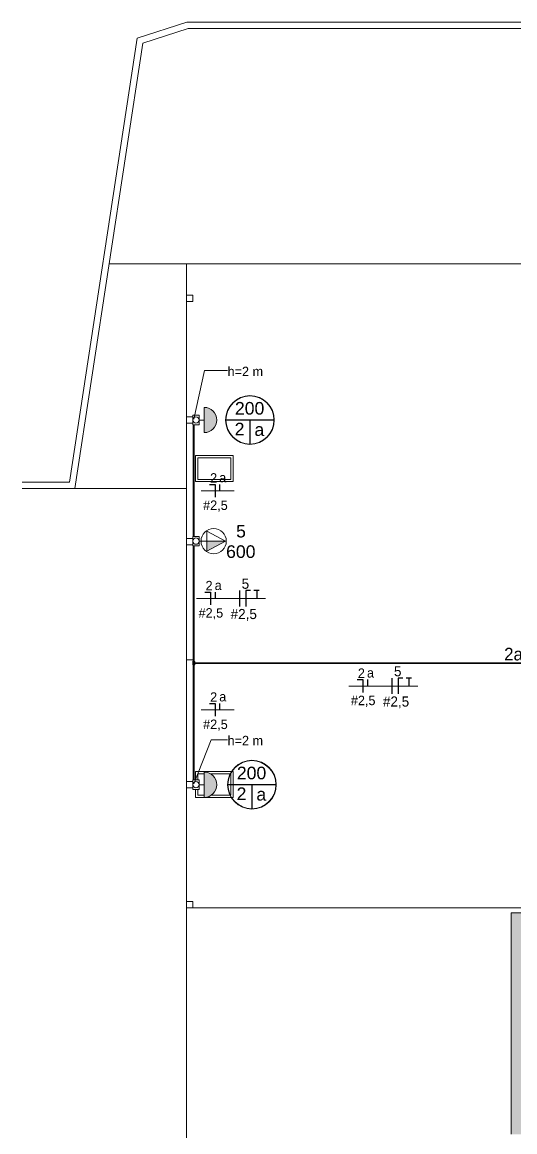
# Model space of a CAD drawing. Header units: metres. Extents: x -12 to 158, y -16 to 62.
# Drawn here: x 25.39 to 41.01, y 24.41 to 59.55 of the extents above; entities that cross this region are included whole.
import ezdxf

# ---------------------------------------------------------------- set-up
doc = ezdxf.new("R2010")
doc.units = ezdxf.units.M
doc.linetypes.add('Hidden 1_5', pattern=[0.0022, 0.0015, -0.0007])
for name, color, linetype, lineweight in [('A-ANNO-NOTE', 7, 'Continuous', 9), ('A-DETL', 7, 'Continuous', 9), ('A-DETL-GENF', 7, 'Continuous', 9), ('ARQ-ELEV6', 7, 'Continuous', 9), ('ARQ-PAR', 7, 'Continuous', 9), ('ARQ-PIS', 7, 'Continuous', 9), ('E-LITE-EQPM-IDEN', 7, 'Continuous', 9), ('E-LITE-IDEN', 7, 'Continuous', 9), ('E-POWR-CNDT', 7, 'Continuous', 18), ('Identificadores de dispositivos elétricos', 7, 'Continuous', 9), ('LD_Luminárias', 7, 'Continuous', 9)]:
    doc.layers.add(name, color=color, linetype=linetype, lineweight=lineweight)
for name, color, linetype, lineweight, true_color in [('A-DETL-THIN', 7, 'Continuous', 9, 0xc0c0c0), ('BASE ELETRICO__dwg', 7, 'Continuous', 9, 0x767676), ('Fase', 1, 'Continuous', 25, 0xff0000), ('Neutro', 5, 'Continuous', 25, 0x0000ff), ('Terra', 3, 'Continuous', 25, 0x00ff00)]:
    doc.layers.add(name, color=color, linetype=linetype, lineweight=lineweight, true_color=true_color)
doc.styles.add('Arial_3', font='arial.ttf', dxfattribs={"height": 0.4})
doc.styles.add('Century Gothic_1', font='GOTHIC.TTF', dxfattribs={"height": 0.3})
doc.styles.add('Century Gothic_2', font='GOTHIC.TTF', dxfattribs={"height": 0.4})
doc.styles.add('Century Gothic_3', font='GOTHIC.TTF', dxfattribs={"height": 0.32})

# ---------------------------------------------------------------- blocks, each defined once
blk = doc.blocks.new('BASE ELETRICO__dwg-8227098-PLANTA BAIXA - PLANTA GERAL')
at = {"color": 252, "lineweight": 9, "true_color": 0x8e8e8e}
blk.add_line((29.623, 35.552), (29.623, 35.824), dxfattribs=at)
at = {"color": 252, "lineweight": 9, "true_color": 0x8e8e8e, "flags": 128}
for points in [[(41.386, 31.502), (29.336, 31.502), (29.336, 51.902), (41.386, 51.902), (41.386, 39.473)], [(29.623, 35.824), (30.816, 35.824), (30.816, 35), (29.623, 35), (29.623, 35.252)]]:
    blk.add_lwpolyline(points, dxfattribs=at)
blk.add_lwpolyline([(29.623, 45.824), (30.816, 45.824), (30.816, 45), (29.623, 45)], close=True, dxfattribs=at)
at = {"layer": 'ARQ-ELEV6', "color": 252, "true_color": 0x8e8e8e}
blk.add_line((53.116, 51.902), (26.886, 51.902), dxfattribs=at)
at = {"layer": 'ARQ-PAR', "color": 252, "true_color": 0x8e8e8e}
for p, q in [((29.336, 46.852), (29.536, 46.852)), ((29.336, 44.784), (24.127, 44.784)), ((29.336, 43.002), (29.536, 43.002)), ((29.336, 39.152), (29.343, 39.152)), ((29.336, 35.302), (29.536, 35.302))]:
    blk.add_line(p, q, dxfattribs=at)
at = {"layer": 'ARQ-PAR', "color": 252, "true_color": 0x8e8e8e, "flags": 128}
for points in [[(29.341, 59.548), (27.773, 59.044), (25.628, 44.984), (24.127, 44.984)], [(29.369, 59.552), (42.586, 59.552), (42.586, 56.152), (42.916, 56.152), (42.916, 55.952), (42.586, 55.952), (42.586, 52.102), (42.686, 52.102), (42.686, 51.902)], [(42.386, 51.902), (42.386, 59.352), (29.386, 59.352), (27.952, 58.891), (25.8, 44.784)], [(29.536, 47.052), (29.336, 47.052), (29.336, 46.852)], [(29.536, 43.202), (29.336, 43.202), (29.336, 43.002)], [(29.536, 39.352), (29.336, 39.352), (29.336, 39.152)], [(29.536, 35.502), (29.336, 35.502), (29.336, 35.302)]]:
    blk.add_lwpolyline(points, dxfattribs=at)
for points in [[(29.336, 50.702), (29.536, 50.702), (29.536, 50.902), (29.336, 50.902)], [(29.536, 31.502), (29.536, 31.702), (29.336, 31.702), (29.336, 31.502)]]:
    blk.add_lwpolyline(points, close=True, dxfattribs=at)
at = {"layer": 'ARQ-PAR', "color": 252, "true_color": 0x8e8e8e}
blk.add_arc((29.369, 59.462), 0.09, 90, 107.8099, dxfattribs=at)
at = {"layer": 'ARQ-PIS', "color": 252, "true_color": 0x8e8e8e, "flags": 128}
blk.add_lwpolyline([(34.158, 4.92), (37.786, 23.802), (29.336, 23.802), (29.336, 44.784)], dxfattribs=at)
at = {"layer": 'LD_Luminárias', "color": 252, "true_color": 0x8e8e8e}
for p, q in [((29.696, 35.751), (29.896, 35.751)), ((29.696, 35.552), (29.696, 35.751))]:
    blk.add_line(p, q, dxfattribs=at)
at = {"layer": 'LD_Luminárias', "color": 252, "true_color": 0x8e8e8e, "flags": 128}
blk.add_lwpolyline([(29.696, 45.751), (30.742, 45.751), (30.742, 45.073), (29.696, 45.073)], close=True, dxfattribs=at)
for points in [[(30.091, 35.751), (30.742, 35.751), (30.742, 35.073), (30.123, 35.073)], [(29.896, 35.073), (29.696, 35.073), (29.696, 35.252)]]:
    blk.add_lwpolyline(points, dxfattribs=at)
blk = doc.blocks.new('Condulete Top_Adaptador para Condulete de PVC - Condulete Top_Adaptador para Condulete de PVC-V45-PLANTA BAIXA - PLANTA GERAL')
at = {"layer": 'E-POWR-CNDT', "linetype": 'Hidden 1_5', "lineweight": 9, "true_color": 0xc0c0c0}
blk.add_hatch(color=9, dxfattribs=at).paths.add_polyline_path([(29.596, 39.237), (29.616, 39.239), (29.616, 39.267), (29.596, 39.265), (29.596, 39.238)])
at = {"layer": 'E-POWR-CNDT', "lineweight": 9}
for p, q in [((29.616, 39.267), (29.596, 39.267)), ((29.596, 39.267), (29.596, 39.267)), ((29.596, 39.267), (29.596, 39.236)), ((29.596, 39.237), (29.596, 39.236)), ((29.596, 39.236), (29.616, 39.236)), ((29.616, 39.236), (29.616, 39.267)), ((29.616, 39.267), (29.616, 39.267)), ((29.616, 39.236), (29.616, 39.237))]:
    blk.add_line(p, q, dxfattribs=at)
blk = doc.blocks.new('Condulete Top_Adaptador para Condulete de PVC - Condulete Top_Adaptador para Condulete de PVC-V46-PLANTA BAIXA - PLANTA GERAL')
at = {"layer": 'E-POWR-CNDT', "linetype": 'Hidden 1_5', "lineweight": 9, "true_color": 0xc0c0c0}
blk.add_hatch(color=9, dxfattribs=at).paths.add_polyline_path([(29.56, 39.312), (29.579, 39.312), (29.577, 39.332), (29.549, 39.332), (29.551, 39.312), (29.56, 39.312)])
at = {"layer": 'E-POWR-CNDT', "lineweight": 9}
for p, q in [((29.548, 39.332), (29.548, 39.312)), ((29.579, 39.332), (29.548, 39.332)), ((29.549, 39.332), (29.548, 39.332)), ((29.548, 39.312), (29.549, 39.312)), ((29.548, 39.312), (29.579, 39.312)), ((29.579, 39.312), (29.579, 39.332)), ((29.579, 39.332), (29.579, 39.332)), ((29.579, 39.312), (29.579, 39.312))]:
    blk.add_line(p, q, dxfattribs=at)
blk = doc.blocks.new('Condulete Top_Adaptador para Condulete de PVC - Condulete Top_Adaptador para Condulete de PVC-V47-PLANTA BAIXA - PLANTA GERAL')
at = {"layer": 'E-POWR-CNDT', "linetype": 'Hidden 1_5', "lineweight": 9, "true_color": 0xc0c0c0}
blk.add_hatch(color=9, dxfattribs=at).paths.add_polyline_path([(29.57, 39.171), (29.579, 39.173), (29.577, 39.191), (29.549, 39.191), (29.551, 39.171), (29.568, 39.171)])
at = {"layer": 'E-POWR-CNDT', "lineweight": 9}
for p, q in [((29.548, 39.191), (29.548, 39.171)), ((29.579, 39.191), (29.548, 39.191)), ((29.549, 39.191), (29.548, 39.191)), ((29.548, 39.171), (29.549, 39.171)), ((29.548, 39.171), (29.579, 39.171)), ((29.579, 39.171), (29.579, 39.191)), ((29.579, 39.191), (29.579, 39.191)), ((29.579, 39.171), (29.579, 39.171))]:
    blk.add_line(p, q, dxfattribs=at)
blk = doc.blocks.new('Condulete Top_Condulete de PVC 5 entradas 1pol - Condulete Top_Condulete de PVC 5 entradas 1pol-V43-PLANTA BAIXA - PLANTA GERAL')
at = {"layer": 'E-POWR-CNDT', "linetype": 'Hidden 1_5', "lineweight": 9, "true_color": 0xc0c0c0}
h = blk.add_hatch(color=9, dxfattribs=at)
h.paths.add_polyline_path([(-0.053, -0.023), (-0.044, -0.011), (-0.04, 0.004), (-0.045, 0.009), (-0.041, 0), (-0.051, -0.018)])
h.paths.add_polyline_path([(0.038, 0), (0.041, -0.007), (0.045, -0.009), (0.041, 0), (0.042, 0.006), (0.038, 0)])
at = {"layer": 'A-DETL', "linetype": 'Hidden 1_5'}
for centre, start, end in [((-0.05, 0.022), 120, 150), ((-0.05, 0.022), 120, 150), ((0.051, 0.022), 30, 60), ((0.051, 0.022), 30, 60), ((-0.05, -0.023), 210, 240), ((-0.05, -0.023), 210, 240), ((0.051, -0.023), 300, 330), ((0.051, -0.023), 300, 330)]:
    blk.add_arc(centre, 0.008, start, end, dxfattribs=at)
at = {"layer": 'E-POWR-CNDT', "lineweight": 9}
for p, q in [((-0.058, 0.021), (-0.06, 0.021)), ((-0.06, 0.021), (-0.06, 0.015)), ((-0.06, 0.021), (-0.06, -0.021)), ((-0.058, 0.022), (-0.058, -0.023)), ((0.051, 0.03), (-0.05, 0.03)), ((-0.021, 0.032), (-0.021, 0.03)), ((0.021, 0.032), (-0.021, 0.032)), ((0.021, 0.032), (-0.021, 0.032)), ((0.021, 0.03), (0.021, 0.032)), ((0.059, -0.023), (0.059, 0.022)), ((0.061, 0.021), (0.059, 0.021)), ((0.061, -0.021), (0.061, 0.021)), ((0.061, 0.015), (0.061, 0.021)), ((-0.06, -0.015), (-0.06, -0.021)), ((-0.06, -0.021), (-0.058, -0.021)), ((-0.05, -0.031), (0.051, -0.031)), ((-0.021, -0.031), (-0.021, -0.033)), ((-0.021, -0.033), (0.021, -0.033)), ((-0.021, -0.033), (-0.015, -0.033)), ((0.015, -0.033), (0.021, -0.033)), ((0.021, -0.033), (0.021, -0.031)), ((0.059, -0.021), (0.061, -0.021)), ((0.061, -0.021), (0.061, -0.015))]:
    blk.add_line(p, q, dxfattribs=at)
for centre, start, end in [((-0.05, 0.022), 150, 180), ((-0.05, 0.022), 150, 180), ((-0.05, 0.022), 90, 120), ((-0.05, 0.022), 90, 120), ((0.051, 0.022), 60, 90), ((0.051, 0.022), 60, 90), ((0.051, 0.022), 360, 30), ((0.051, 0.022), 0, 30), ((-0.05, -0.023), 180, 210), ((-0.05, -0.023), 180, 210), ((-0.05, -0.023), 240, 270), ((-0.05, -0.023), 240, 270), ((0.051, -0.023), 270, 300), ((0.051, -0.023), 270, 300), ((0.051, -0.023), 330, 0), ((0.051, -0.023), 330, 0)]:
    blk.add_arc(centre, 0.008, start, end, dxfattribs=at)
blk = doc.blocks.new('Condulete Top_Tampas Condulete de PVC - 1_f Tampa cega-V44-PLANTA BAIXA - PLANTA GERAL')
at = {"layer": 'E-POWR-CNDT', "linetype": 'Hidden 1_5', "lineweight": 9, "true_color": 0xc0c0c0}
for points in [[(-0.054, 0.013), (-0.056, 0.022), (-0.058, 0.022), (-0.057, -0.023), (-0.054, -0.023), (-0.054, 0.013)], [(-0.051, 0.03), (-0.056, 0.027), (-0.055, 0.025), (-0.051, 0.029)], [(0.05, 0.03), (-0.051, 0.029), (-0.051, 0.025), (0.05, 0.028), (0.05, 0.03)], [(0.058, 0.022), (0.054, 0.029), (0.053, 0.027), (0.057, 0.023)], [(0.058, -0.023), (0.057, 0.022), (0.053, 0.022), (0.056, -0.023), (0.058, -0.023)], [(-0.051, -0.03), (-0.057, -0.026), (-0.056, -0.028), (-0.052, -0.029)], [(0.05, -0.03), (0.05, -0.026), (-0.051, -0.028), (-0.051, -0.031), (0.05, -0.031)], [(0.058, -0.023), (0.053, -0.029), (0.056, -0.028), (0.057, -0.026)]]:
    blk.add_hatch(color=9, dxfattribs=at).paths.add_polyline_path(points)
h = blk.add_hatch(color=9, dxfattribs=at)
h.paths.add_polyline_path([(0.053, -0.023), (0.051, 0.018), (0.041, -0.001), (0.05, -0.017)])
h.paths.add_polyline_path([(0.05, 0.025), (0.046, 0.011), (0.053, 0.022)])
h.paths.add_polyline_path([(0.05, -0.026), (0.038, 0.001), (0.05, 0.025), (-0.051, 0.025), (-0.038, -0.001), (-0.051, -0.026), (-0.045, -0.026)])
h.paths.add_polyline_path([(0.053, -0.023), (0.044, -0.011), (0.05, -0.026)])
h.paths.add_polyline_path([(-0.054, -0.023), (-0.041, 0.001), (-0.054, 0.022), (-0.054, -0.013)])
h.paths.add_polyline_path([(-0.04, -0.001), (-0.054, -0.023), (-0.051, -0.026), (-0.04, -0.003)])
h.paths.add_polyline_path([(-0.04, 0.001), (-0.051, 0.025), (-0.054, 0.022), (-0.041, 0.003)])
at = {"layer": 'A-DETL', "linetype": 'Hidden 1_5'}
for centre, start, end in [((-0.039, 0), 105, 165), ((-0.039, 0), 105, 165), ((-0.039, 0), 15, 75), ((-0.039, 0), 60, 75), ((0.039, 0), 105, 165), ((0.039, 0), 105, 120), ((0.039, 0), 15, 75), ((0.039, 0), 15, 75), ((-0.039, 0), 195, 255), ((-0.039, 0), 195, 255), ((-0.039, 0), 285, 345), ((-0.039, 0), 285, 300), ((0.039, 0), 195, 255), ((0.039, 0), 240, 255), ((0.039, 0), 285, 345), ((0.039, 0), 285, 345)]:
    blk.add_arc(centre, 0.0015, start, end, dxfattribs=at)
at = {"layer": 'E-POWR-CNDT', "lineweight": 9}
for p, q in [((-0.058, 0.022), (-0.058, -0.023)), ((-0.054, 0.022), (-0.054, -0.023)), ((-0.054, 0.022), (-0.054, -0.023)), ((-0.051, 0.03), (0.05, 0.03)), ((0.05, 0.025), (-0.051, 0.025)), ((0.05, 0.025), (-0.051, 0.025)), ((0.053, -0.023), (0.053, 0.022)), ((0.053, -0.023), (0.053, 0.022)), ((0.059, -0.023), (0.059, 0.022)), ((-0.051, -0.026), (0.05, -0.026)), ((-0.051, -0.026), (0.05, -0.026)), ((-0.051, -0.031), (0.05, -0.031))]:
    blk.add_line(p, q, dxfattribs=at)
for centre, radius, start, end in [((-0.051, 0.022), 0.008, 90, 180), ((-0.051, 0.022), 0.003, 90, 180), ((-0.051, 0.022), 0.003, 90, 180), ((-0.039, 0), 0.0015, 0, 180), ((-0.039, 0), 0.0015, 60, 165), ((0.039, 0), 0.0015, 0, 180), ((0.039, 0), 0.0015, 15, 120), ((0.05, 0.022), 0.008, 360, 90), ((0.05, 0.022), 0.003, 360, 90), ((0.05, 0.022), 0.003, 360, 90), ((-0.051, -0.023), 0.008, 180, 270), ((-0.051, -0.023), 0.003, 180, 270), ((-0.051, -0.023), 0.003, 180, 270), ((-0.039, 0), 0.0015, 180, 0), ((-0.039, 0), 0.0015, 195, 300), ((0.039, 0), 0.0015, 180, 0), ((0.039, 0), 0.0015, 240, 345), ((0.05, -0.023), 0.003, 270, 360), ((0.05, -0.023), 0.003, 270, 360), ((0.05, -0.023), 0.008, 270, 360)]:
    blk.add_arc(centre, radius, start, end, dxfattribs=at)
blk = doc.blocks.new('Tag de Luminárias de Teto 2 - Tag de Luminárias de Teto 2-3493498-PLANTA BAIXA - PLANTA GERAL')
at = {"layer": 'E-LITE-EQPM-IDEN'}
for p, q in [((-0.00386, 0), (0.00386, 0)), ((-0.0038, 0.00001), (0.0038, 0.00001)), ((0, 0), (0, -0.00386)), ((-0.00004, -0.00001), (-0.0038, -0.00001)), ((-0.00004, -0.00381), (-0.00004, -0.00001)), ((0.00004, -0.00001), (0.00004, -0.00381)), ((0.0038, -0.00001), (0.00004, -0.00001))]:
    blk.add_line(p, q, dxfattribs=at)
blk.add_circle((0, 0), 0.00386, dxfattribs=at)
for centre, start, end in [((0, 0.00001), 360, 180), ((0, -0.00001), 180, 269.411), ((0, -0.00001), 270.589, 360)]:
    blk.add_arc(centre, 0.0038, start, end, dxfattribs=at)
blk = doc.blocks.new('Fiação_Tags Lighting Fixture - 5_ NR-3746632-PLANTA BAIXA - PLANTA GERAL')
at = {"layer": 'E-LITE-EQPM-IDEN', "color": 5, "lineweight": 25, "true_color": 0x0000ff}
for p, q in [((-0.00128, -0.00164), (-0.00038, -0.00164)), ((-0.00038, -0.00164), (-0.00038, -0.00366))]:
    blk.add_line(p, q, dxfattribs=at)
at = {"layer": 'E-LITE-EQPM-IDEN', "lineweight": 25}
blk.add_line((0.00032, -0.00164), (0.00032, -0.00265), dxfattribs=at)
at = {"layer": 'E-LITE-EQPM-IDEN'}
blk.add_line((-0.0026, -0.00265), (0.0026, -0.00265), dxfattribs=at)
blk = doc.blocks.new('Fiação_PEX_Tags Eletrical Fixtures - 2_ FNT-4480792-PLANTA BAIXA - PLANTA GERAL')
at = {"layer": 'Fase'}
blk.add_line((-0.00098, 0.00125), (-0.00098, -0.00125), dxfattribs=at)
at = {"layer": 'Identificadores de dispositivos elétricos'}
blk.add_line((-0.00257, 0), (0.00315, 0), dxfattribs=at)
at = {"layer": 'Neutro'}
for p, q in [((0.00002, 0.00125), (0.00002, -0.00125)), ((0.00002, 0.00125), (0.00002, -0.00077)), ((0.00076, 0.00125), (0.00002, 0.00125))]:
    blk.add_line(p, q, dxfattribs=at)
at = {"layer": 'Terra'}
for p, q in [((0.00215, 0.00125), (0.00129, 0.00125)), ((0.00175, 0.00125), (0.00175, 0))]:
    blk.add_line(p, q, dxfattribs=at)

msp = doc.modelspace()

# ---------------------------------------------------------------- hatches: boundary and pattern name
at = {"layer": 'A-ANNO-NOTE'}
for points in [[(31.162, 46.552), (31.214, 46.555), (31.243, 46.56), (31.3, 46.576), (31.32, 46.584), (31.373, 46.612), (31.415, 46.642), (31.448, 46.672), (31.482, 46.711), (31.502, 46.741), (31.52, 46.774), (31.543, 46.828), (31.553, 46.864), (31.561, 46.922), (31.562, 46.959), (31.558, 47.011), (31.551, 47.047), (31.535, 47.096), (31.514, 47.143), (31.477, 47.199), (31.448, 47.232), (31.432, 47.247), (31.403, 47.271), (31.354, 47.303), (31.314, 47.322), (31.272, 47.337), (31.221, 47.347), (31.162, 47.352), (31.162, 46.552)], [(31.242, 42.796), (31.842, 43.116), (31.242, 43.116)], [(31.162, 35.002), (31.192, 35.003), (31.214, 35.005), (31.286, 35.021), (31.334, 35.041), (31.373, 35.062), (31.397, 35.078), (31.421, 35.096), (31.458, 35.132), (31.482, 35.161), (31.502, 35.191), (31.527, 35.237), (31.545, 35.285), (31.553, 35.314), (31.561, 35.372), (31.562, 35.409), (31.558, 35.461), (31.545, 35.518), (31.543, 35.525), (31.527, 35.566), (31.51, 35.6), (31.482, 35.643), (31.448, 35.682), (31.404, 35.721), (31.379, 35.738), (31.347, 35.757), (31.3, 35.777), (31.279, 35.784), (31.243, 35.794), (31.192, 35.801), (31.162, 35.802), (31.162, 35.002)]]:
    msp.add_hatch(color=256, dxfattribs=at).paths.add_polyline_path(points)
at = {"layer": 'A-DETL-GENF', "true_color": 0xffffff}
msp.add_hatch(color=7, dxfattribs=at).paths.add_polyline_path([(43.071, 24.331), (45.319, 24.331), (45.319, 31.339), (40.891, 31.339), (40.891, 24.331)])
at = {"layer": 'E-POWR-CNDT', "true_color": 0x353535}
for points in [[(30.817, 43.266), (30.83, 43.266), (30.83, 46.802), (30.817, 46.802), (30.817, 43.366)], [(30.843, 43.266), (30.843, 43.266), (30.841, 46.802), (30.83, 46.802), (30.83, 43.266), (30.843, 43.266)], [(30.817, 39.332), (30.83, 39.332), (30.83, 42.966), (30.817, 42.966), (30.817, 39.42)], [(30.843, 39.332), (30.841, 42.966), (30.83, 42.966), (30.83, 39.332), (30.843, 39.332)], [(30.817, 35.552), (30.83, 35.552), (30.83, 39.171), (30.817, 39.171), (30.817, 35.721)], [(30.843, 35.552), (30.841, 39.171), (30.83, 39.171), (30.83, 35.552), (30.843, 35.552)]]:
    msp.add_hatch(color=250, dxfattribs=at).paths.add_polyline_path(points)
h = msp.add_hatch(color=250, dxfattribs=at)
h.paths.add_polyline_path([(34.232, 39.252), (41.413, 39.252), (41.413, 39.265), (30.883, 39.263), (30.883, 39.252), (32.023, 39.252)])
h.paths.add_polyline_path([(42.252, 39.252), (42.252, 39.265), (42.012, 39.263), (42.012, 39.252), (42.243, 39.252)])
h = msp.add_hatch(color=250, dxfattribs=at)
h.paths.add_polyline_path([(30.883, 39.239), (41.413, 39.241), (41.413, 39.252), (30.883, 39.252), (30.883, 39.239)])
h.paths.add_polyline_path([(42.012, 39.239), (42.252, 39.241), (42.252, 39.252), (42.012, 39.252), (42.012, 39.239)])

# ---------------------------------------------------------------- linework, layer by layer
at = {"layer": 'A-ANNO-NOTE'}
for p, q in [((31.002, 47.102), (30.802, 47.102)), ((30.802, 47.102), (30.802, 46.802)), ((30.802, 47.102), (31.002, 47.102)), ((30.802, 46.802), (30.802, 47.102)), ((30.802, 47.102), (31.002, 47.102)), ((30.802, 46.802), (30.802, 47.102)), ((31.002, 46.802), (31.002, 47.102)), ((31.002, 47.102), (31.002, 46.802)), ((31.002, 47.102), (31.002, 46.802)), ((31.162, 47.352), (31.162, 46.552)), ((30.802, 46.802), (31.002, 46.802)), ((31.002, 46.802), (30.802, 46.802)), ((31.002, 46.802), (30.802, 46.802)), ((31.002, 46.952), (31.162, 46.952)), ((31.002, 43.266), (30.802, 43.266)), ((30.802, 43.266), (30.802, 42.966)), ((30.802, 43.266), (31.002, 43.266)), ((30.802, 42.966), (30.802, 43.266)), ((31.002, 42.966), (31.002, 43.266)), ((31.002, 43.266), (31.002, 42.966)), ((31.842, 43.116), (31.242, 43.436)), ((31.242, 43.436), (31.242, 43.116)), ((31.842, 43.116), (31.242, 43.436)), ((31.242, 43.436), (31.242, 42.796)), ((30.802, 42.966), (31.002, 42.966)), ((31.002, 42.966), (30.802, 42.966)), ((31.002, 43.116), (31.242, 43.116)), ((31.242, 42.796), (31.842, 43.116)), ((31.842, 43.116), (31.242, 43.116)), ((31.242, 43.116), (31.242, 42.796)), ((31.242, 43.116), (31.842, 43.116)), ((31.842, 43.116), (31.242, 42.796)), ((31.002, 35.552), (30.802, 35.552)), ((30.802, 35.552), (30.802, 35.252)), ((30.802, 35.552), (31.002, 35.552)), ((30.802, 35.252), (30.802, 35.552)), ((30.802, 35.552), (31.002, 35.552)), ((30.802, 35.252), (30.802, 35.552)), ((31.002, 35.252), (31.002, 35.552)), ((31.002, 35.552), (31.002, 35.252)), ((31.002, 35.552), (31.002, 35.252)), ((31.162, 35.802), (31.162, 35.002)), ((30.802, 35.252), (31.002, 35.252)), ((31.002, 35.252), (30.802, 35.252)), ((31.002, 35.252), (30.802, 35.252)), ((31.002, 35.402), (31.162, 35.402))]:
    msp.add_line(p, q, dxfattribs=at)
for centre, radius in [((30.901, 46.952), 0.1), ((31.462, 43.116), 0.4), ((30.901, 43.116), 0.1), ((30.901, 35.402), 0.1)]:
    msp.add_circle(centre, radius, dxfattribs=at)
for centre in [(31.162, 46.952), (31.162, 35.402)]:
    msp.add_arc(centre, 0.4, 270, 90, dxfattribs=at)
at = {"layer": 'A-DETL-THIN'}
for p, q in [((45.319, 31.339), (40.891, 31.339)), ((40.891, 31.339), (40.891, 24.331))]:
    msp.add_line(p, q, dxfattribs=at)
at = {"layer": 'E-LITE-EQPM-IDEN'}
for p, q in [((30.831, 46.984), (31.175, 48.52)), ((31.175, 48.52), (31.903, 48.52)), ((30.831, 35.434), (31.381, 36.827)), ((31.381, 36.827), (31.903, 36.827))]:
    msp.add_line(p, q, dxfattribs=at)
at = {"layer": 'E-POWR-CNDT', "lineweight": 9}
for p, q in [((30.817, 46.802), (30.817, 43.266)), ((30.843, 43.266), (30.843, 46.802)), ((30.817, 42.966), (30.817, 39.312)), ((30.843, 39.312), (30.843, 42.966)), ((30.817, 39.191), (30.817, 35.552)), ((30.843, 35.552), (30.843, 39.191)), ((41.413, 39.265), (30.863, 39.265)), ((30.863, 39.239), (41.413, 39.239))]:
    msp.add_line(p, q, dxfattribs=at)

# ---------------------------------------------------------------- block references
at = {"layer": 'A-DETL', "linetype": 'Hidden 1_5'}
for name, rotation in [('Condulete Top_Condulete de PVC 5 entradas 1pol - Condulete Top_Condulete de PVC 5 entradas 1pol-V43-PLANTA BAIXA - PLANTA GERAL', 89.99999999999908), ('Condulete Top_Tampas Condulete de PVC - 1_f Tampa cega-V44-PLANTA BAIXA - PLANTA GERAL', 269.9999999999991)]:
    msp.add_blockref(name, (30.83, 39.252), dxfattribs=dict(at, rotation=rotation))
at = {"layer": 'BASE ELETRICO__dwg', "color": 252, "true_color": 0x8e8e8e}
msp.add_blockref('BASE ELETRICO__dwg-8227098-PLANTA BAIXA - PLANTA GERAL', (1.267, 0), dxfattribs=at)
at = {"layer": 'E-LITE-EQPM-IDEN', "xscale": 199.9999999999999, "yscale": 199.9999999999999, "zscale": 199.9999999999999}
for name, p in [('Tag de Luminárias de Teto 2 - Tag de Luminárias de Teto 2-3493498-PLANTA BAIXA - PLANTA GERAL', (32.613, 46.952)), ('Fiação_Tags Lighting Fixture - 5_ NR-3746632-PLANTA BAIXA - PLANTA GERAL', (31.588, 45.241)), ('Fiação_Tags Lighting Fixture - 5_ NR-3746632-PLANTA BAIXA - PLANTA GERAL', (31.443, 41.83)), ('Fiação_Tags Lighting Fixture - 5_ NR-3746632-PLANTA BAIXA - PLANTA GERAL', (36.27, 39.058)), ('Fiação_Tags Lighting Fixture - 5_ NR-3746632-PLANTA BAIXA - PLANTA GERAL', (31.588, 38.302)), ('Tag de Luminárias de Teto 2 - Tag de Luminárias de Teto 2-3493498-PLANTA BAIXA - PLANTA GERAL', (32.675, 35.402))]:
    msp.add_blockref(name, p, dxfattribs=at)
at = {"layer": 'E-POWR-CNDT'}
for name in ['Condulete Top_Adaptador para Condulete de PVC - Condulete Top_Adaptador para Condulete de PVC-V46-PLANTA BAIXA - PLANTA GERAL', 'Condulete Top_Adaptador para Condulete de PVC - Condulete Top_Adaptador para Condulete de PVC-V47-PLANTA BAIXA - PLANTA GERAL', 'Condulete Top_Adaptador para Condulete de PVC - Condulete Top_Adaptador para Condulete de PVC-V45-PLANTA BAIXA - PLANTA GERAL']:
    msp.add_blockref(name, (1.267, 0), dxfattribs=at)
at = {"layer": 'Identificadores de dispositivos elétricos', "color": 1, "true_color": 0xff0000, "xscale": 199.9999999999999, "yscale": 199.9999999999999, "zscale": 199.9999999999999}
for p in [(32.476, 41.3), (37.303, 38.527)]:
    msp.add_blockref('Fiação_PEX_Tags Eletrical Fixtures - 2_ FNT-4480792-PLANTA BAIXA - PLANTA GERAL', p, dxfattribs=at)

# ---------------------------------------------------------------- texts
at = {"layer": 'E-LITE-EQPM-IDEN', "attachment_point": 1}
for s, insert, char_height, width, style in [('h=2 m', (31.903, 48.641), 0.3, 1.53924, 'Century Gothic_1'), ('200', (32.136, 47.523), 0.4, 1.15443, 'Arial_3'), ('2', (32.128, 46.865), 0.4, 0.38481, 'Arial_3'), ('a', (32.754, 46.849), 0.4, 0.38481, 'Arial_3'), ('2', (31.35, 45.267), 0.3, 0.28861, 'Century Gothic_1'), ('a', (31.639, 45.279), 0.3, 0.35274, 'Century Gothic_1'), ('#2,5', (31.128, 44.403), 0.3, 1.09029, 'Century Gothic_1'), ('2', (31.205, 41.857), 0.3, 0.28861, 'Century Gothic_1'), ('a', (31.494, 41.868), 0.3, 0.35274, 'Century Gothic_1'), ('#2,5', (30.984, 40.993), 0.3, 1.09029, 'Century Gothic_1'), ('2', (36.032, 39.084), 0.3, 0.28861, 'Century Gothic_1'), ('a', (36.321, 39.096), 0.3, 0.35274, 'Century Gothic_1'), ('2', (31.35, 38.328), 0.3, 0.28861, 'Century Gothic_1'), ('a', (31.639, 38.34), 0.3, 0.35274, 'Century Gothic_1'), ('#2,5', (35.811, 38.221), 0.3, 1.09029, 'Century Gothic_1'), ('#2,5', (31.128, 37.465), 0.3, 1.09029, 'Century Gothic_1'), ('h=2 m', (31.903, 36.949), 0.3, 1.53924, 'Century Gothic_1'), ('200', (32.197, 35.973), 0.4, 1.15443, 'Arial_3'), ('2', (32.189, 35.315), 0.4, 0.38481, 'Arial_3'), ('a', (32.816, 35.299), 0.4, 0.38481, 'Arial_3')]:
    msp.add_mtext(s, dxfattribs=dict(at, insert=insert, char_height=char_height, width=width, style=style))
at = {"layer": 'E-LITE-IDEN', "insert": (40.669, 39.738), "char_height": 0.4, "width": 0.84979, "attachment_point": 1, "style": 'Century Gothic_2'}
msp.add_mtext('2a', dxfattribs=at)
at = {"layer": 'Identificadores de dispositivos elétricos', "attachment_point": 1}
for s, insert, char_height, width, style in [('5', (32.173, 43.632), 0.4, 0.38481, 'Arial_3'), ('600', (31.856, 42.984), 0.4, 1.15443, 'Arial_3'), ('5', (32.35, 41.927), 0.32, 0.30464, 'Century Gothic_3'), ('#2,5', (32, 40.968), 0.32, 1.15443, 'Century Gothic_3'), ('5', (37.177, 39.155), 0.32, 0.30464, 'Century Gothic_3'), ('#2,5', (36.827, 38.196), 0.32, 1.15443, 'Century Gothic_3')]:
    msp.add_mtext(s, dxfattribs=dict(at, insert=insert, char_height=char_height, width=width, style=style))

doc.saveas('drawing.dxf')
